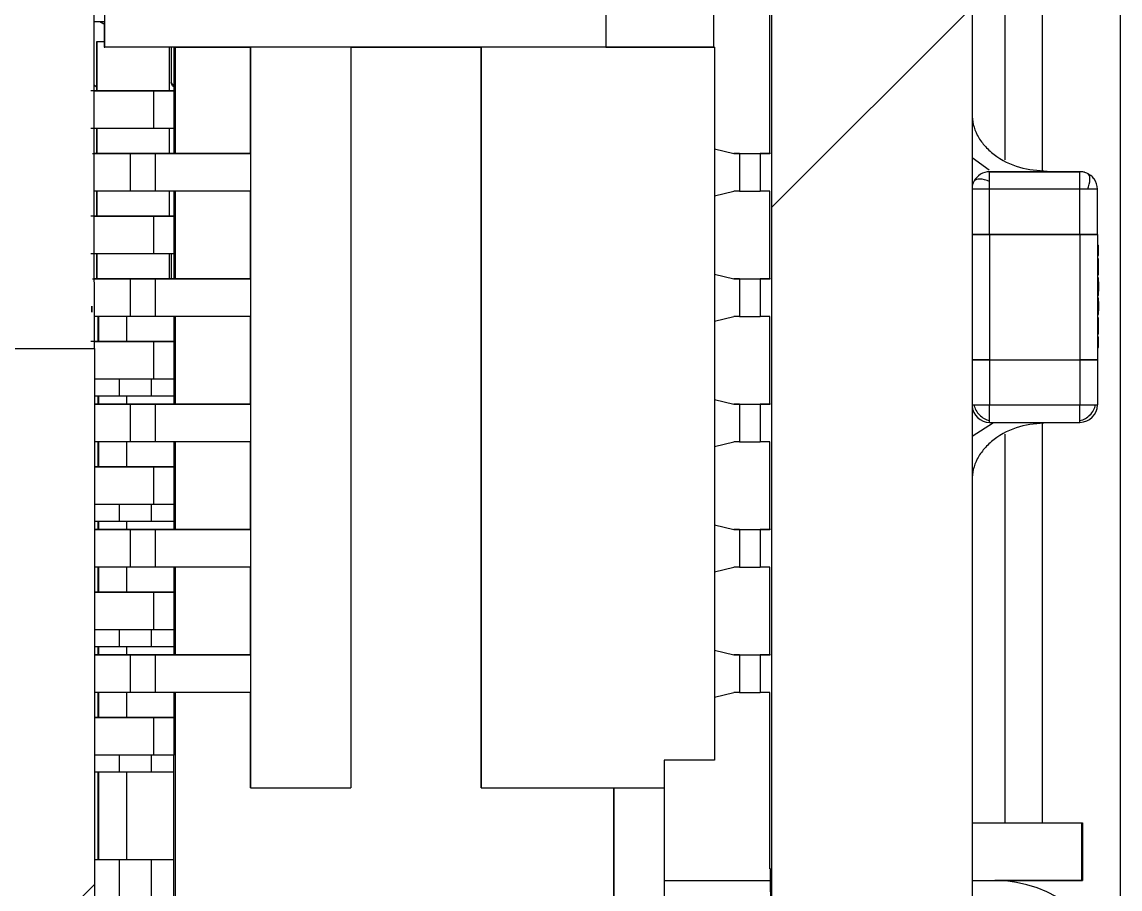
# Model space of a CAD drawing. Header units: millimetres. Extents: x 15 to 1192, y 5 to 836.
# Drawn here: x 573.669 to 578.049, y 335.964 to 339.423 of the extents above; entities that cross this region are included whole.
import ezdxf

# ---------------------------------------------------------------- set-up
doc = ezdxf.new("R2010")
doc.units = ezdxf.units.MM

msp = doc.modelspace()

# ---------------------------------------------------------------- hatches: boundary and pattern name
at = {"linetype": 'Continuous', "lineweight": 18}
h = msp.add_hatch(dxfattribs=at)
h.set_pattern_fill('ANSI31', style=0)
h.paths.add_polyline_path([(576.659, 340.82), (576.659, 318.839), (577.4587, 318.839), (577.4587, 340.82)], flags=0)
h = msp.add_hatch(dxfattribs=at)
h.set_pattern_fill('ANSI31', style=0)
edge = h.paths.add_edge_path(flags=0)
edge.add_line((573.9587, 321.6109), (573.9587, 338.1206))
edge.add_ellipse((418.4599, 339.8657), major_axis=(-2090.9818, 0), ratio=0.000836927, start_angle=94.2208639, end_angle=94.2648177, ccw=False)
edge.add_line((572.359, 338.1205), (572.359, 321.611))
edge.add_ellipse((418.4599, 319.8657), major_axis=(-2090.9818, 0), ratio=0.000836927, start_angle=265.7351823, end_angle=265.7791361, ccw=False)

# ---------------------------------------------------------------- linework, layer by layer
at = {"color": 7, "linetype": 'Continuous', "lineweight": 25}
for p, q in [((576.659, 340.82), (576.659, 334.1041)), ((577.4587, 340.82), (577.4587, 318.839)), ((573.9996, 339.323), (573.9996, 340.773)), ((575.9996, 339.323), (575.9996, 340.398)), ((578.0488, 340.398), (578.0488, 335.6006)), ((576.4271, 339.898), (576.4271, 339.323)), ((576.6526, 338.898), (576.6526, 339.746)), ((577.5887, 339.513), (577.5887, 338.8732)), ((577.7388, 339.513), (577.7388, 338.8257)), ((573.9986, 339.423), (573.9571, 339.423)), ((573.9971, 339.423), (573.9971, 339.323)), ((573.9681, 339.3449), (573.9971, 339.3449)), ((573.9681, 339.1649), (573.9681, 339.3449)), ((573.9681, 339.3449), (573.9681, 339.148)), ((573.9681, 339.3449), (573.9971, 339.3449)), ((573.9681, 339.3449), (573.9681, 339.3449)), ((573.9971, 339.323), (573.9996, 339.323)), ((574.2796, 339.323), (573.9996, 339.323)), ((574.2581, 339.148), (574.2581, 339.323)), ((574.2643, 339.323), (574.2643, 339.1823)), ((574.2742, 339.323), (574.2742, 339.148)), ((574.2803, 339.323), (574.2796, 339.323)), ((575.9996, 339.323), (574.2796, 339.323)), ((574.2803, 339.323), (574.5803, 339.323)), ((574.2803, 339.323), (574.2803, 338.898)), ((574.5807, 339.323), (574.5803, 339.323)), ((574.5803, 338.898), (574.5803, 339.323)), ((574.9807, 339.323), (574.5807, 339.323)), ((574.5807, 339.323), (574.5807, 336.368)), ((574.9803, 339.323), (575.5003, 339.323)), ((574.9807, 339.323), (574.9803, 339.323)), ((574.9807, 339.323), (574.9807, 336.368)), ((575.5007, 339.323), (575.5003, 339.323)), ((575.5003, 336.368), (575.5003, 339.323)), ((576.4307, 339.323), (575.5007, 339.323)), ((575.5007, 339.323), (575.5007, 336.368)), ((575.9982, 339.323), (576.3286, 339.323)), ((576.3286, 339.323), (576.4286, 339.323)), ((576.4286, 339.323), (576.4307, 339.323)), ((576.4307, 339.323), (576.4307, 336.478)), ((574.1943, 339.148), (573.9441, 339.148)), ((573.9572, 339.148), (574.0937, 339.148)), ((573.9669, 339.1649), (573.9669, 339.148)), ((573.9669, 339.1649), (573.9669, 339.1649)), ((573.9673, 339.1649), (573.9669, 339.1649)), ((573.9673, 339.1649), (573.9673, 339.165)), ((573.9673, 339.165), (573.9673, 339.148)), ((573.9677, 339.1649), (573.9677, 339.148)), ((573.9677, 339.1649), (573.9677, 339.1649)), ((573.9681, 339.1649), (573.9677, 339.1649)), ((574.0937, 339.148), (574.0941, 339.148)), ((574.0941, 339.148), (574.1942, 339.148)), ((574.1942, 339.148), (574.2742, 339.148)), ((574.1943, 339.148), (574.1943, 338.998)), ((574.2743, 339.148), (574.1943, 339.148)), ((574.2729, 339.1655), (574.2742, 339.1652)), ((574.2742, 339.148), (574.2743, 339.148)), ((574.2743, 339.148), (574.2743, 338.998)), ((574.1943, 338.998), (573.9441, 338.998)), ((573.9669, 338.998), (573.9669, 338.898)), ((573.9673, 338.998), (573.9673, 338.898)), ((573.9677, 338.998), (573.9677, 338.898)), ((573.9681, 338.998), (573.9681, 338.898)), ((574.2743, 338.998), (574.1943, 338.998)), ((574.2581, 338.898), (574.2581, 338.998)), ((574.2742, 338.998), (574.2742, 338.898)), ((576.4307, 338.9165), (576.5085, 338.898)), ((573.9506, 338.898), (574.2004, 338.898)), ((574.101, 338.898), (573.9573, 338.898)), ((574.2005, 338.898), (574.1006, 338.898)), ((574.1006, 338.898), (574.101, 338.898)), ((574.101, 338.898), (574.101, 338.748)), ((574.2004, 338.898), (574.5804, 338.898)), ((574.5805, 338.898), (574.2005, 338.898)), ((574.2005, 338.898), (574.2005, 338.748)), ((574.5805, 338.898), (574.5804, 338.898)), ((574.5805, 338.898), (574.5805, 338.748)), ((576.5312, 338.898), (576.5085, 338.898)), ((576.5085, 338.898), (576.5858, 338.898)), ((576.5312, 338.898), (576.5312, 338.748)), ((576.5312, 338.898), (576.6138, 338.898)), ((576.5858, 338.898), (576.6343, 338.898)), ((576.6543, 338.898), (576.6138, 338.898)), ((576.6138, 338.898), (576.6138, 338.748)), ((576.6343, 338.898), (576.6526, 338.898)), ((577.527, 338.8311), (577.4585, 338.8804)), ((577.5282, 338.8257), (577.7583, 338.8257)), ((577.8885, 338.8257), (577.5285, 338.8257)), ((577.7585, 338.8275), (577.7585, 338.8241)), ((577.7585, 338.8257), (577.8882, 338.8257)), ((577.8882, 338.8257), (577.8885, 338.8257)), ((574.101, 338.748), (573.9574, 338.748)), ((573.9669, 338.748), (573.9669, 338.648)), ((573.9673, 338.748), (573.9673, 338.648)), ((573.9677, 338.748), (573.9677, 338.648)), ((573.9681, 338.748), (573.9681, 338.648)), ((574.2005, 338.748), (574.1006, 338.748)), ((574.5805, 338.748), (574.2005, 338.748)), ((574.2581, 338.648), (574.2581, 338.748)), ((574.2742, 338.748), (574.2742, 338.648)), ((574.2803, 338.748), (574.2803, 338.398)), ((574.5803, 338.398), (574.5803, 338.748)), ((576.4307, 338.7294), (576.5085, 338.748)), ((576.5312, 338.748), (576.5085, 338.748)), ((576.5312, 338.748), (576.6138, 338.748)), ((576.6526, 338.748), (576.6138, 338.748)), ((576.6526, 338.398), (576.6526, 338.748)), ((577.5286, 338.7557), (577.4587, 338.7557)), ((577.5286, 338.5757), (577.5286, 338.7557)), ((577.8886, 338.7557), (577.5286, 338.7557)), ((577.9199, 338.7557), (577.8886, 338.7557)), ((577.8886, 338.5757), (577.8886, 338.7557)), ((577.9585, 338.7557), (577.9199, 338.7557)), ((577.9585, 338.5757), (577.9585, 338.7557)), ((574.1943, 338.648), (573.9441, 338.648)), ((573.9575, 338.648), (574.0937, 338.648)), ((574.0937, 338.648), (574.0941, 338.648)), ((574.0941, 338.648), (574.1942, 338.648)), ((574.1942, 338.648), (574.2742, 338.648)), ((574.2743, 338.648), (574.1943, 338.648)), ((574.1943, 338.648), (574.1943, 338.498)), ((574.2742, 338.648), (574.2743, 338.648)), ((574.2743, 338.648), (574.2743, 338.498)), ((577.5286, 338.5757), (577.4587, 338.5757)), ((577.4587, 338.5757), (577.5286, 338.5757)), ((577.5282, 338.5757), (577.4587, 338.5757)), ((577.8886, 338.5757), (577.5286, 338.5757)), ((577.5286, 338.5757), (577.8886, 338.5757)), ((577.5286, 338.5757), (577.5286, 338.0757)), ((577.9582, 338.5757), (577.8882, 338.5757)), ((577.9585, 338.5757), (577.8886, 338.5757)), ((577.8886, 338.5757), (577.9585, 338.5757)), ((577.8886, 338.5757), (577.8886, 338.0757)), ((577.9585, 338.5757), (577.9582, 338.5757)), ((577.9585, 338.5757), (577.9585, 338.0757)), ((577.9585, 338.5331), (577.9634, 338.5331)), ((574.1943, 338.498), (573.9441, 338.498)), ((573.9681, 338.398), (573.9681, 338.498)), ((573.9681, 338.498), (573.9681, 338.398)), ((574.2743, 338.498), (574.1943, 338.498)), ((574.2581, 338.398), (574.2581, 338.498)), ((574.2643, 338.498), (574.2643, 338.398)), ((574.2742, 338.498), (574.2742, 338.398)), ((577.9584, 338.4908), (577.9634, 338.4908)), ((577.9635, 338.5069), (577.9585, 338.5069)), ((577.9585, 338.4908), (577.9635, 338.4908)), ((577.9634, 338.4908), (577.9634, 338.5112)), ((577.9635, 338.4908), (577.9635, 338.5069)), ((577.9635, 338.4697), (577.9585, 338.4697)), ((577.9585, 338.4697), (577.9635, 338.4697)), ((577.9635, 338.4697), (577.9635, 338.4697)), ((577.9635, 338.4186), (577.9635, 338.4697)), ((573.9506, 338.398), (574.2004, 338.398)), ((574.101, 338.398), (573.9578, 338.398)), ((574.2005, 338.398), (574.1006, 338.398)), ((574.1006, 338.398), (574.101, 338.398)), ((574.101, 338.398), (574.101, 338.248)), ((574.2004, 338.398), (574.5804, 338.398)), ((574.5805, 338.398), (574.2005, 338.398)), ((574.2005, 338.398), (574.2005, 338.248)), ((574.5805, 338.398), (574.5804, 338.398)), ((574.5805, 338.398), (574.5805, 338.248)), ((576.4307, 338.4165), (576.5085, 338.398)), ((576.5312, 338.398), (576.5085, 338.398)), ((576.5085, 338.398), (576.5858, 338.398)), ((576.5312, 338.398), (576.5312, 338.248)), ((576.5312, 338.398), (576.6138, 338.398)), ((576.5858, 338.398), (576.6343, 338.398)), ((576.6543, 338.398), (576.6138, 338.398)), ((576.6138, 338.398), (576.6138, 338.248)), ((576.6343, 338.398), (576.6526, 338.398)), ((577.9585, 338.4186), (577.9635, 338.4186)), ((577.9585, 338.4012), (577.9634, 338.4012)), ((577.9633, 338.4042), (577.9633, 338.4042)), ((577.9633, 338.4012), (577.9633, 338.4042)), ((577.9634, 338.3869), (577.9634, 338.3833)), ((577.9635, 338.3677), (577.9585, 338.3677)), ((577.9634, 338.3523), (577.9634, 338.3485)), ((577.9585, 338.3343), (577.9634, 338.3343)), ((577.9585, 338.3321), (577.9633, 338.3321)), ((577.9585, 338.3227), (577.9634, 338.3227)), ((577.9633, 338.3321), (577.9633, 338.3343)), ((577.9634, 338.3084), (577.9634, 338.3048)), ((577.9635, 338.2892), (577.9585, 338.2892)), ((577.9585, 338.2557), (577.9634, 338.2557)), ((577.9634, 338.2738), (577.9634, 338.27)), ((574.101, 338.248), (573.958, 338.248)), ((573.9718, 338.248), (573.9718, 338.148)), ((573.9753, 338.148), (573.9753, 338.248)), ((574.0854, 338.248), (574.0854, 338.148)), ((574.0856, 338.248), (574.0856, 338.148)), ((574.2005, 338.248), (574.1006, 338.248)), ((574.5805, 338.248), (574.2005, 338.248)), ((574.2742, 338.248), (574.2742, 338.148)), ((574.2803, 338.248), (574.2803, 337.898)), ((574.5803, 337.898), (574.5803, 338.248)), ((576.4307, 338.2294), (576.5085, 338.248)), ((576.5312, 338.248), (576.5085, 338.248)), ((576.5312, 338.248), (576.6138, 338.248)), ((576.6526, 338.248), (576.6138, 338.248)), ((576.6526, 337.898), (576.6526, 338.248)), ((577.9633, 338.2423), (577.9585, 338.2423)), ((577.9585, 338.2423), (577.9633, 338.2423)), ((577.9585, 338.2412), (577.9635, 338.2412)), ((577.9585, 338.2412), (577.9635, 338.2412)), ((577.9585, 338.2139), (577.9635, 338.2139)), ((577.9633, 338.2412), (577.9633, 338.2423)), ((577.9633, 338.2423), (577.9633, 338.2423)), ((577.9635, 338.2412), (577.9635, 338.2412)), ((577.9584, 338.1662), (577.9634, 338.1662)), ((577.9635, 338.1882), (577.9585, 338.1882)), ((577.9585, 338.1789), (577.9634, 338.1789)), ((577.9585, 338.1662), (577.9635, 338.1662)), ((577.9633, 338.1778), (577.9633, 338.1789)), ((577.9634, 338.1458), (577.9634, 338.1662)), ((577.9635, 338.1501), (577.9635, 338.1662)), ((574.1943, 338.148), (573.9441, 338.148)), ((573.9583, 338.148), (574.0937, 338.148)), ((573.9587, 338.1206), (573.9587, 321.6109)), ((574.0937, 338.148), (574.0941, 338.148)), ((574.0941, 338.148), (574.1942, 338.148)), ((574.1942, 338.148), (574.2742, 338.148)), ((574.2743, 338.148), (574.1943, 338.148)), ((574.1943, 338.148), (574.1943, 337.998)), ((574.2742, 338.148), (574.2743, 338.148)), ((574.2743, 338.148), (574.2743, 337.998)), ((577.9635, 338.1501), (577.9585, 338.1501)), ((577.9585, 338.1239), (577.9634, 338.1239)), ((577.4587, 338.0757), (577.5286, 338.0757)), ((577.5282, 338.0757), (577.4587, 338.0757)), ((577.4587, 338.0757), (577.5286, 338.0757)), ((577.5286, 338.0757), (577.5286, 337.8957)), ((577.5286, 338.0757), (577.8886, 338.0757)), ((577.5286, 338.0757), (577.8886, 338.0757)), ((577.9582, 338.0757), (577.8882, 338.0757)), ((577.8886, 338.0757), (577.9585, 338.0757)), ((577.8886, 338.0757), (577.8886, 337.8957)), ((577.8886, 338.0757), (577.9585, 338.0757)), ((577.9585, 338.0757), (577.9582, 338.0757)), ((577.9585, 338.0757), (577.9585, 337.8957)), ((574.1943, 337.998), (573.9587, 337.998)), ((574.0562, 337.998), (574.0562, 337.93)), ((574.1862, 337.93), (574.1862, 337.998)), ((574.2743, 337.998), (574.1943, 337.998)), ((574.2742, 337.998), (574.2742, 337.898)), ((574.0562, 337.93), (573.9587, 337.93)), ((573.9718, 337.93), (573.9718, 337.898)), ((573.9753, 337.898), (573.9753, 337.93)), ((574.1862, 337.93), (574.0562, 337.93)), ((574.0854, 337.93), (574.0854, 337.898)), ((574.0856, 337.93), (574.0856, 337.898)), ((574.2742, 337.93), (574.1862, 337.93)), ((576.4307, 337.9165), (576.5085, 337.898)), ((574.101, 337.898), (573.9587, 337.898)), ((573.9587, 337.898), (574.2004, 337.898)), ((574.2005, 337.898), (574.1006, 337.898)), ((574.1006, 337.898), (574.101, 337.898)), ((574.101, 337.898), (574.101, 337.748)), ((574.2004, 337.898), (574.5804, 337.898)), ((574.5805, 337.898), (574.2005, 337.898)), ((574.2005, 337.898), (574.2005, 337.748)), ((574.5805, 337.898), (574.5804, 337.898)), ((574.5805, 337.898), (574.5805, 337.748)), ((576.5312, 337.898), (576.5085, 337.898)), ((576.5085, 337.898), (576.5858, 337.898)), ((576.5312, 337.898), (576.5312, 337.748)), ((576.5312, 337.898), (576.6138, 337.898)), ((576.5858, 337.898), (576.6343, 337.898)), ((576.6543, 337.898), (576.6138, 337.898)), ((576.6138, 337.898), (576.6138, 337.748)), ((576.6343, 337.898), (576.6526, 337.898)), ((577.4587, 337.8957), (577.4659, 337.8957)), ((577.4659, 337.8957), (577.5286, 337.8957)), ((577.5286, 337.8957), (577.8886, 337.8957)), ((577.8886, 337.8957), (577.9512, 337.8957)), ((577.9512, 337.8957), (577.9585, 337.8957)), ((577.4585, 337.771), (577.5437, 337.8257)), ((577.5285, 337.8257), (577.8885, 337.8257)), ((577.7388, 337.8257), (577.7388, 336.228)), ((577.5887, 337.7783), (577.5887, 336.228)), ((574.101, 337.748), (573.9587, 337.748)), ((573.9718, 337.748), (573.9718, 337.648)), ((573.9753, 337.648), (573.9753, 337.748)), ((574.0854, 337.748), (574.0854, 337.648)), ((574.0856, 337.748), (574.0856, 337.648)), ((574.2005, 337.748), (574.1006, 337.748)), ((574.5805, 337.748), (574.2005, 337.748)), ((574.2742, 337.748), (574.2742, 337.648)), ((574.2803, 337.748), (574.2803, 337.398)), ((574.5803, 337.398), (574.5803, 337.748)), ((576.4307, 337.7294), (576.5085, 337.748)), ((576.5312, 337.748), (576.5085, 337.748)), ((576.5312, 337.748), (576.6138, 337.748)), ((576.6526, 337.748), (576.6138, 337.748)), ((576.6526, 337.398), (576.6526, 337.748)), ((574.1943, 337.648), (573.9587, 337.648)), ((573.9587, 337.648), (574.0937, 337.648)), ((574.0937, 337.648), (574.0941, 337.648)), ((574.0941, 337.648), (574.1942, 337.648)), ((574.1942, 337.648), (574.2742, 337.648)), ((574.2743, 337.648), (574.1943, 337.648)), ((574.1943, 337.648), (574.1943, 337.498)), ((574.2742, 337.648), (574.2743, 337.648)), ((574.2743, 337.648), (574.2743, 337.498)), ((574.1943, 337.498), (573.9587, 337.498)), ((574.0562, 337.498), (574.0562, 337.43)), ((574.1862, 337.43), (574.1862, 337.498)), ((574.2743, 337.498), (574.1943, 337.498)), ((574.2742, 337.498), (574.2742, 337.398)), ((574.0562, 337.43), (573.9587, 337.43)), ((573.9718, 337.43), (573.9718, 337.398)), ((573.9753, 337.398), (573.9753, 337.43)), ((574.1862, 337.43), (574.0562, 337.43)), ((574.0854, 337.43), (574.0854, 337.398)), ((574.0856, 337.43), (574.0856, 337.398)), ((574.2742, 337.43), (574.1862, 337.43)), ((574.101, 337.398), (573.9587, 337.398)), ((573.9587, 337.398), (574.2004, 337.398)), ((574.2005, 337.398), (574.1006, 337.398)), ((574.1006, 337.398), (574.101, 337.398)), ((574.101, 337.398), (574.101, 337.248)), ((574.2004, 337.398), (574.5804, 337.398)), ((574.5805, 337.398), (574.2005, 337.398)), ((574.2005, 337.398), (574.2005, 337.248)), ((574.5805, 337.398), (574.5804, 337.398)), ((574.5805, 337.398), (574.5805, 337.248)), ((576.4307, 337.4165), (576.5085, 337.398)), ((576.5312, 337.398), (576.5085, 337.398)), ((576.5085, 337.398), (576.5858, 337.398)), ((576.5312, 337.398), (576.5312, 337.248)), ((576.5312, 337.398), (576.6138, 337.398)), ((576.5858, 337.398), (576.6343, 337.398)), ((576.6543, 337.398), (576.6138, 337.398)), ((576.6138, 337.398), (576.6138, 337.248)), ((576.6343, 337.398), (576.6526, 337.398)), ((574.101, 337.248), (573.9587, 337.248)), ((573.9718, 337.248), (573.9718, 337.148)), ((573.9753, 337.148), (573.9753, 337.248)), ((574.0854, 337.248), (574.0854, 337.148)), ((574.0856, 337.248), (574.0856, 337.148)), ((574.2005, 337.248), (574.1006, 337.248)), ((574.5805, 337.248), (574.2005, 337.248)), ((574.2742, 337.248), (574.2742, 337.148)), ((574.2803, 337.248), (574.2803, 336.898)), ((574.5803, 336.898), (574.5803, 337.248)), ((576.4307, 337.2294), (576.5085, 337.248)), ((576.5312, 337.248), (576.5085, 337.248)), ((576.5312, 337.248), (576.6138, 337.248)), ((576.6526, 337.248), (576.6138, 337.248)), ((576.6526, 336.898), (576.6526, 337.248)), ((574.1943, 337.148), (573.9587, 337.148)), ((573.9587, 337.148), (574.0937, 337.148)), ((574.0937, 337.148), (574.0941, 337.148)), ((574.0941, 337.148), (574.1942, 337.148)), ((574.1942, 337.148), (574.2742, 337.148)), ((574.1943, 337.148), (574.1943, 336.998)), ((574.2743, 337.148), (574.1943, 337.148)), ((574.2742, 337.148), (574.2743, 337.148)), ((574.2743, 337.148), (574.2743, 336.998)), ((574.1943, 336.998), (573.9587, 336.998)), ((574.0562, 336.998), (574.0562, 336.93)), ((574.1862, 336.93), (574.1862, 336.998)), ((574.2743, 336.998), (574.1943, 336.998)), ((574.2742, 336.998), (574.2742, 336.898)), ((574.0562, 336.93), (573.9587, 336.93)), ((574.101, 336.898), (573.9587, 336.898)), ((573.9587, 336.898), (574.2004, 336.898)), ((573.9718, 336.93), (573.9718, 336.898)), ((573.9753, 336.898), (573.9753, 336.93)), ((574.1862, 336.93), (574.0562, 336.93)), ((574.0854, 336.93), (574.0854, 336.898)), ((574.0856, 336.93), (574.0856, 336.898)), ((574.2005, 336.898), (574.1006, 336.898)), ((574.1006, 336.898), (574.101, 336.898)), ((574.101, 336.898), (574.101, 336.748)), ((574.2742, 336.93), (574.1862, 336.93)), ((574.2004, 336.898), (574.5804, 336.898)), ((574.5805, 336.898), (574.2005, 336.898)), ((574.2005, 336.898), (574.2005, 336.748)), ((574.5805, 336.898), (574.5804, 336.898)), ((574.5805, 336.898), (574.5805, 336.748)), ((576.4307, 336.9165), (576.5085, 336.898)), ((576.5312, 336.898), (576.5085, 336.898)), ((576.5085, 336.898), (576.5858, 336.898)), ((576.5312, 336.898), (576.5312, 336.748)), ((576.5312, 336.898), (576.6138, 336.898)), ((576.5858, 336.898), (576.6343, 336.898)), ((576.6543, 336.898), (576.6138, 336.898)), ((576.6138, 336.898), (576.6138, 336.748)), ((576.6343, 336.898), (576.6526, 336.898)), ((574.101, 336.748), (573.9587, 336.748)), ((573.9718, 336.748), (573.9718, 336.648)), ((573.9753, 336.648), (573.9753, 336.748)), ((574.0854, 336.748), (574.0854, 336.648)), ((574.0856, 336.748), (574.0856, 336.648)), ((574.2005, 336.748), (574.1006, 336.748)), ((574.5805, 336.748), (574.2005, 336.748)), ((574.2742, 336.748), (574.2742, 336.648)), ((574.2803, 336.748), (574.2803, 334.398)), ((574.5803, 336.368), (574.5803, 336.748)), ((576.4307, 336.7294), (576.5085, 336.748)), ((576.5312, 336.748), (576.5085, 336.748)), ((576.5312, 336.748), (576.6138, 336.748)), ((576.6526, 336.748), (576.6138, 336.748)), ((576.6526, 336.045), (576.6526, 336.748)), ((574.1943, 336.648), (573.9587, 336.648)), ((573.9587, 336.648), (574.0937, 336.648)), ((574.0937, 336.648), (574.0941, 336.648)), ((574.0941, 336.648), (574.1942, 336.648)), ((574.1942, 336.648), (574.2742, 336.648)), ((574.2743, 336.648), (574.1943, 336.648)), ((574.1943, 336.648), (574.1943, 336.498)), ((574.2742, 336.648), (574.2743, 336.648)), ((574.2743, 336.648), (574.2743, 336.498)), ((574.1943, 336.498), (573.9587, 336.498)), ((574.0562, 336.498), (574.0562, 336.43)), ((574.1862, 336.43), (574.1862, 336.498)), ((574.2743, 336.498), (574.1943, 336.498)), ((574.2742, 334.398), (574.2742, 336.498)), ((576.4307, 336.478), (576.2307, 336.478)), ((576.2307, 336.478), (576.2307, 336.368)), ((574.0562, 336.43), (573.9587, 336.43)), ((573.9718, 336.43), (573.9718, 336.08)), ((573.9753, 336.08), (573.9753, 336.43)), ((574.1862, 336.43), (574.0562, 336.43)), ((574.0854, 336.43), (574.0854, 336.08)), ((574.0856, 336.43), (574.0856, 336.08)), ((574.2742, 336.43), (574.1862, 336.43)), ((574.5807, 336.368), (574.5803, 336.368)), ((574.5807, 336.368), (574.9807, 336.368)), ((575.5003, 336.368), (575.5007, 336.368)), ((575.5007, 336.368), (576.2307, 336.368)), ((576.0303, 334.778), (576.0303, 336.368)), ((576.0305, 334.778), (576.0305, 336.368)), ((576.2305, 336.368), (576.2305, 334.778)), ((577.4587, 336.228), (577.5887, 336.228)), ((577.5887, 336.228), (577.7388, 336.228)), ((577.7388, 336.228), (577.8988, 336.228)), ((577.897, 335.998), (577.897, 336.228)), ((577.8988, 336.228), (577.8988, 335.998)), ((574.0562, 336.08), (573.9587, 336.08)), ((574.0562, 336.08), (574.0562, 335.93)), ((574.1862, 336.08), (574.0562, 336.08)), ((574.1862, 335.93), (574.1862, 336.08)), ((574.2742, 336.08), (574.1862, 336.08)), ((576.6551, 336.045), (576.6526, 336.045)), ((576.2305, 335.998), (576.6553, 335.998)), ((576.2305, 335.998), (576.6553, 335.998)), ((577.4587, 335.998), (577.5488, 335.998)), ((577.4587, 335.998), (577.897, 335.998)), ((577.8988, 335.998), (577.5488, 335.998)), ((577.897, 335.998), (577.8988, 335.998))]:
    msp.add_line(p, q, dxfattribs=at)
at = {"color": 7, "linetype": 'Continuous', "lineweight": 25, "flags": 128}
for points in [[(573.9585, 338.1206), (573.9581, 338.2088), (573.9576, 338.5612), (573.9572, 339.1216), (573.9571, 339.8006), (573.9572, 340.49), (573.9575, 341.0799), (573.958, 341.4762), (573.9585, 341.6109)], [(574.2742, 339.1653), (574.2739, 339.1653), (574.2733, 339.1655), (574.2733, 339.1655)], [(577.5286, 338.7557), (577.5286, 338.7598), (577.5286, 338.7638), (577.5286, 338.7678), (577.5286, 338.7718), (577.5286, 338.7757), (577.5286, 338.7796), (577.5286, 338.7833), (577.5286, 338.787)]]:
    msp.add_lwpolyline(points, dxfattribs=at)
at = {"color": 7, "linetype": 'Continuous', "lineweight": 25}
for centre, radius, start, end in [((573.9781, 339.1932), 0.03, 225.946, 250.5288), ((573.9777, 339.1932), 0.03, 227.0439, 250.5288), ((574.2781, 339.1849), 0.014, 190.7347, 253.8295), ((573.9773, 339.1932), 0.03, 228.0563, 250.5288), ((573.9769, 339.1932), 0.03, 229.118, 250.5288), ((577.5285, 338.7557), 0.07, 90, 153.435), ((568.4091, 338.794), 9.1195, 359.95603, 0.19915), ((556.9787, 338.7732), 20.9099, 359.95205, 0.14386), ((577.8885, 338.7557), 0.07, 76.542, 90), ((577.5285, 338.7557), 0.07, 153.435, 176.2234), ((577.4847, 338.7729), 0.0235, 81.5321, 143.0356), ((577.4837, 338.6822), 0.114, 66.8284, 87.7781), ((577.8153, 338.8005), 0.1137, 336.8278, 357.8176), ((577.9036, 338.7992), 0.0255, 353.0393, 43.5814), ((577.8885, 338.7557), 0.07, 360, 35.8515), ((577.5285, 337.8957), 0.07, 183.7766, 270), ((577.5444, 337.9125), 0.0802, 192.0787, 225.4885), ((531.7621, 337.8881), 45.7665, 359.93117, 0.00955), ((577.8885, 337.8957), 0.07, 270, 0), ((532.1221, 337.8881), 45.7665, 359.93117, 0.00955), ((577.8728, 337.9124), 0.0801, 314.5092, 347.9569), ((577.5453, 337.9115), 0.0802, 224.5078, 257.9325), ((576.7327, 337.8322), 0.7958, 359.5308, 0.0629), ((577.0927, 337.8322), 0.7958, 359.5308, 0.0629), ((577.8718, 337.9115), 0.0802, 282.0543, 315.4872), ((287.9567, 335.4451), 288.699, 359.880704, 0.119057), ((577.5488, 335.498), 0.5, 11.8483, 90)]:
    msp.add_arc(centre, radius, start, end, dxfattribs=at)
msp.add_ellipse((418.4599, 339.8657), major_axis=(-2090.9818, 0), ratio=0.000837, start_param=1.644464, end_param=1.645231, dxfattribs=at)
for points, knots in [([(573.9971, 339.4136), (573.9941, 339.415), (573.9881, 339.4178), (573.9824, 339.4212), (573.9796, 339.423)], [0, 0, 0, 0, 0.493603, 1, 1, 1, 1]), ([(574.2733, 339.1655), (574.2719, 339.1662), (574.2692, 339.1677), (574.2651, 339.1739), (574.2646, 339.1791), (574.2643, 339.1823)], [0, 0, 0, 0, 0.278932, 0.559636, 1, 1, 1, 1]), ([(577.4585, 339.0557), (577.4595, 339.0417), (577.4615, 339.0126), (577.4786, 338.9696), (577.5068, 338.9285), (577.5602, 338.8794), (577.6458, 338.8365), (577.7212, 338.8305), (577.7585, 338.8275)], [0, 0, 0, 0, 0.1007135, 0.2100528, 0.3291264, 0.4576564, 0.7313709, 1, 1, 1, 1]), ([(577.9222, 338.8168), (577.9201, 338.8179), (577.9159, 338.8203), (577.9098, 338.8226), (577.9059, 338.8234), (577.9048, 338.8237)], [0, 0, 0, 0, 0.401296, 0.835029, 1, 1, 1, 1]), ([(577.945, 338.7965), (577.9448, 338.7969), (577.9419, 338.8025), (577.9338, 338.8098), (577.9257, 338.8147), (577.9222, 338.8168)], [0, 0, 0, 0, 0.041337, 0.580062, 1, 1, 1, 1]), ([(577.9635, 338.5069), (577.9635, 338.5151), (577.9635, 338.5305), (577.9635, 338.5323), (577.9634, 338.5331)], [0, 0, 0, 0, 0.537554, 1, 1, 1, 1]), ([(577.9633, 338.4697), (577.9633, 338.4704), (577.9633, 338.4748), (577.9633, 338.4788), (577.9633, 338.4794), (577.9633, 338.4797)], [0, 0, 0, 0, 0.068248, 0.466791, 1, 1, 1, 1]), ([(577.9633, 338.4128), (577.9633, 338.4128), (577.9633, 338.4127), (577.9633, 338.4172), (577.9633, 338.4186)], [0, 0, 0, 0, 0.686935, 1, 1, 1, 1]), ([(577.9635, 338.3677), (577.9635, 338.3704), (577.9635, 338.3756), (577.9635, 338.3828), (577.9635, 338.3888), (577.9635, 338.3955), (577.9635, 338.4005), (577.9634, 338.4009), (577.9634, 338.4012)], [0, 0, 0, 0, 0.112364, 0.214357, 0.313189, 0.416732, 0.666215, 1, 1, 1, 1]), ([(577.9634, 338.3833), (577.9634, 338.3824), (577.9634, 338.3808), (577.9634, 338.3771), (577.9634, 338.3727), (577.9634, 338.3694), (577.9634, 338.3677)], [0, 0, 0, 0, 0.265517, 0.508152, 0.746474, 1, 1, 1, 1]), ([(577.9634, 338.3343), (577.9634, 338.3345), (577.9635, 338.335), (577.9635, 338.34), (577.9635, 338.3468), (577.9635, 338.3528), (577.9635, 338.3599), (577.9635, 338.365), (577.9635, 338.3677)], [0, 0, 0, 0, 0.338871, 0.587953, 0.690412, 0.788303, 0.889184, 1, 1, 1, 1]), ([(577.9634, 338.3677), (577.9634, 338.366), (577.9634, 338.3628), (577.9634, 338.3584), (577.9634, 338.3548), (577.9634, 338.3532), (577.9634, 338.3523)], [0, 0, 0, 0, 0.253889, 0.492271, 0.734744, 1, 1, 1, 1]), ([(577.9635, 338.2892), (577.9635, 338.2919), (577.9635, 338.297), (577.9635, 338.3043), (577.9635, 338.3103), (577.9635, 338.3169), (577.9635, 338.3219), (577.9634, 338.3224), (577.9634, 338.3227)], [0, 0, 0, 0, 0.112364, 0.214357, 0.313189, 0.416732, 0.666215, 1, 1, 1, 1]), ([(577.9634, 338.3048), (577.9634, 338.3039), (577.9634, 338.3023), (577.9634, 338.2986), (577.9634, 338.2941), (577.9634, 338.2908), (577.9634, 338.2892)], [0, 0, 0, 0, 0.2655168, 0.508152, 0.7464738, 1, 1, 1, 1]), ([(573.9473, 338.2649), (573.9473, 338.2651), (573.9473, 338.2654), (573.9473, 338.2676), (573.9473, 338.272), (573.9473, 338.2797), (573.9473, 338.2854), (573.9473, 338.2886)], [0, 0, 0, 0, 0.123451, 0.244498, 0.498338, 0.724178, 1, 1, 1, 1]), ([(573.9477, 338.2886), (573.9477, 338.2857), (573.9477, 338.2801), (573.9477, 338.2736), (573.9477, 338.2694), (573.9477, 338.267), (573.9477, 338.2654), (573.9477, 338.2651), (573.9477, 338.2649)], [0, 0, 0, 0, 0.251609, 0.497333, 0.617119, 0.736248, 0.861835, 1, 1, 1, 1]), ([(573.9481, 338.2649), (573.9481, 338.2651), (573.9481, 338.2654), (573.9481, 338.2676), (573.9481, 338.272), (573.9481, 338.2797), (573.9481, 338.2854), (573.9481, 338.2886)], [0, 0, 0, 0, 0.123451, 0.244498, 0.498338, 0.724178, 1, 1, 1, 1]), ([(577.9634, 338.2557), (577.9634, 338.256), (577.9635, 338.2564), (577.9635, 338.2615), (577.9635, 338.2683), (577.9635, 338.2742), (577.9635, 338.2814), (577.9635, 338.2865), (577.9635, 338.2892)], [0, 0, 0, 0, 0.338871, 0.587953, 0.690412, 0.788303, 0.889184, 1, 1, 1, 1]), ([(577.9634, 338.2892), (577.9634, 338.2875), (577.9634, 338.2843), (577.9634, 338.2799), (577.9634, 338.2763), (577.9634, 338.2746), (577.9634, 338.2738)], [0, 0, 0, 0, 0.253889, 0.492271, 0.734744, 1, 1, 1, 1]), ([(577.9635, 338.2139), (577.9635, 338.2194), (577.9635, 338.2289), (577.9635, 338.2376), (577.9635, 338.2412)], [0, 0, 0, 0, 0.589174, 1, 1, 1, 1]), ([(577.9635, 338.1882), (577.9635, 338.19), (577.9635, 338.1937), (577.9635, 338.2023), (577.9635, 338.2094), (577.9635, 338.2139)], [0, 0, 0, 0, 0.258014, 0.531707, 1, 1, 1, 1]), ([(577.9634, 338.1789), (577.9635, 338.1794), (577.9635, 338.1802), (577.9635, 338.1858), (577.9635, 338.1882)], [0, 0, 0, 0, 0.578909, 1, 1, 1, 1]), ([(577.9634, 338.1239), (577.9634, 338.1242), (577.9635, 338.1249), (577.9635, 338.1331), (577.9635, 338.1437), (577.9635, 338.1501)], [0, 0, 0, 0, 0.30177, 0.573196, 1, 1, 1, 1]), ([(577.7585, 337.824), (577.7212, 337.821), (577.6458, 337.8149), (577.5602, 337.7721), (577.5068, 337.7229), (577.4786, 337.6818), (577.4615, 337.6388), (577.4595, 337.6097), (577.4585, 337.5957)], [0, 0, 0, 0, 0.2686349, 0.5423525, 0.6708819, 0.7899536, 0.8992899, 1, 1, 1, 1])]:
    msp.add_open_spline(points, degree=3, knots=knots, dxfattribs=at)

doc.saveas('drawing.dxf')
